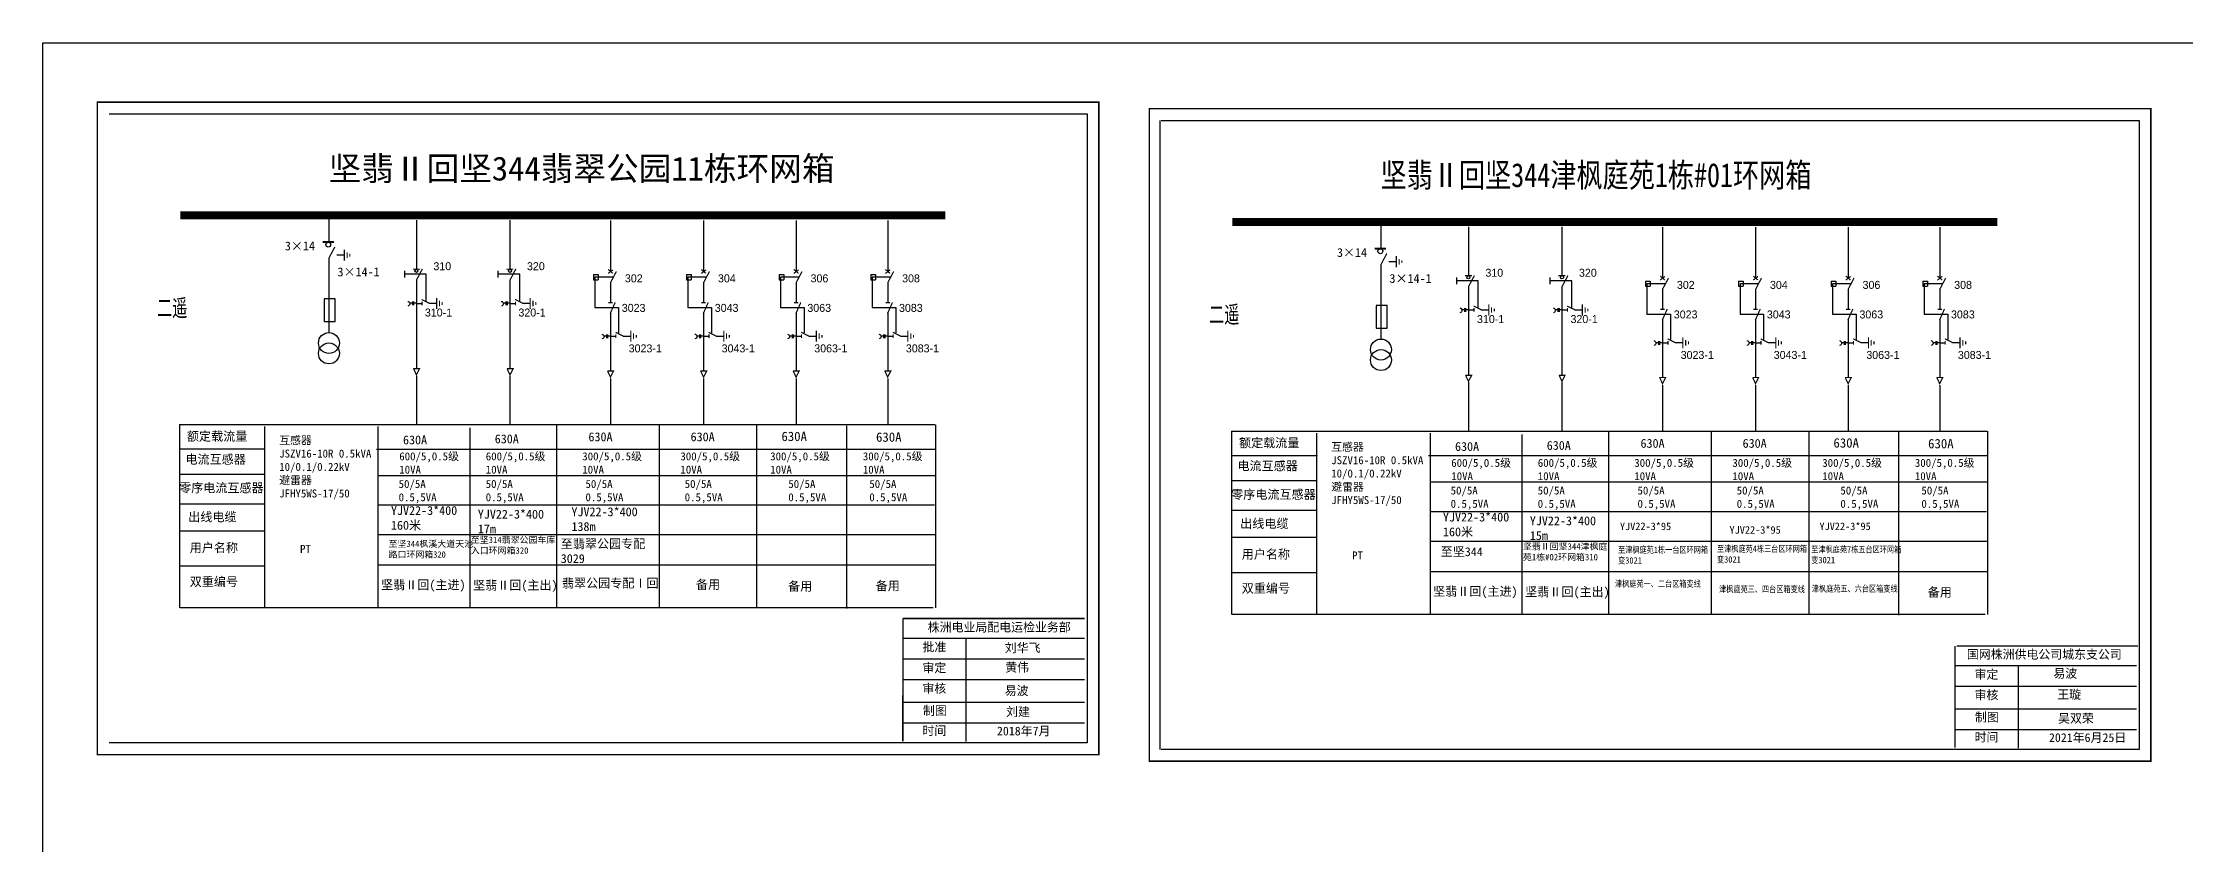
# Model space of a CAD drawing. Extents: x -194 to 226, y -192 to 105.
# Drawn here: x -194.2 to 74.2, y 4.7 to 105.1 of the extents above; entities that cross this region are included whole.
import ezdxf

# ---------------------------------------------------------------- set-up
doc = ezdxf.new("R2010")
doc.units = 0
doc.header["$LTSCALE"] = 0.774411
doc.linetypes.add('ACAD_ISO02W100', pattern=[15, 12, -3])
doc.linetypes.add('CENTER', pattern=[50.8, 31.75, -6.35, 6.35, -6.35])
doc.layers.get('0').update_dxf_attribs({"linetype": 'CONTINUOUS'})
doc.layers.add('2', color=7, linetype='CONTINUOUS')
doc.layers.add('3', color=7, linetype='CONTINUOUS')
doc.styles.add('hztxt_txtstyle_0.00_0_0', font='simkai.ttf')
doc.styles.add('hztxt_txtstyle_1.80_0_0', font='', dxfattribs={"height": 1.8, "bigfont": 'hztxt.shx'})
doc.styles.add('hztxt_txtstyle_2.70_0_0', font='simkai.ttf', dxfattribs={"height": 2.7})
doc.styles.add('字体', font='', dxfattribs={"height": 2.5})
doc.styles.add('宋体', font='', dxfattribs={"width": 0.65})
doc.styles.get('hztxt_txtstyle_1.80_0_0').set_extended_font_data('hztxt')
doc.styles.get('字体').set_extended_font_data('SimSun')
doc.styles.get('宋体').set_extended_font_data('SimSun')

# ---------------------------------------------------------------- blocks, each defined once
blk = doc.blocks.new('JD')
for points in [[(-2, 0.2), (-2, -0.2), (2, 0.2), (2, -0.2)], [(1, -1.2), (1, -0.8), (-1, -1.2), (-1, -0.8)], [(-0.5, -1.8), (-0.5, -2.2), (0.5, -1.8), (0.5, -2.2)]]:
    blk.add_trace(points)

msp = doc.modelspace()

# ---------------------------------------------------------------- linework, layer by layer
at = {"color": 0}
for p, q in [((-194.22, 105.09), (225.78, 105.09)), ((-158.41, 83.48), (-158.41, 80.19)), ((-147.42, 82.88), (-147.42, 76.77)), ((-135.7, 82.88), (-135.7, 76.77)), ((-123.12, 82.85), (-123.12, 76.43)), ((-111.46, 82.85), (-111.46, 76.43)), ((-99.86, 82.85), (-99.86, 76.43)), ((-88.38, 82.85), (-88.38, 76.43)), ((-26.6, 82.66), (-26.6, 79.37)), ((-15.62, 82.06), (-15.62, 75.95)), ((-3.9, 82.06), (-3.9, 75.95)), ((8.69, 82.02), (8.69, 75.61)), ((20.35, 82.02), (20.35, 75.61)), ((31.94, 82.02), (31.94, 75.61)), ((43.42, 82.02), (43.42, 75.61)), ((-158.39, 78.16), (-158.39, 68.83)), ((-157.41, 78.53), (-156.47, 78.53)), ((-147.42, 75.41), (-147.42, 64.3)), ((-135.7, 75.41), (-135.7, 64.3)), ((-125.25, 76.08), (-124.65, 76.08)), ((-125.25, 76.08), (-125.25, 75.42)), ((-125.25, 75.42), (-124.65, 75.42)), ((-124.65, 76.08), (-124.65, 75.42)), ((-113.59, 76.08), (-112.99, 76.08)), ((-113.59, 76.08), (-113.59, 75.42)), ((-113.59, 75.42), (-112.99, 75.42)), ((-112.99, 76.08), (-112.99, 75.42)), ((-101.99, 76.08), (-101.39, 76.08)), ((-101.99, 76.08), (-101.99, 75.42)), ((-101.99, 75.42), (-101.39, 75.42)), ((-101.39, 76.08), (-101.39, 75.42)), ((-90.51, 76.08), (-89.92, 76.08)), ((-90.51, 76.08), (-90.51, 75.42)), ((-90.51, 75.42), (-89.92, 75.42)), ((-89.92, 76.08), (-89.92, 75.42)), ((-26.59, 77.34), (-26.59, 68.01)), ((-25.6, 77.71), (-24.66, 77.71)), ((6.56, 75.26), (7.16, 75.26)), ((6.56, 75.26), (6.56, 74.6)), ((7.16, 75.26), (7.16, 74.6)), ((18.22, 75.26), (18.81, 75.26)), ((18.22, 75.26), (18.22, 74.6)), ((18.81, 75.26), (18.81, 74.6)), ((29.81, 75.26), (30.41, 75.26)), ((29.81, 75.26), (29.81, 74.6)), ((30.41, 75.26), (30.41, 74.6)), ((41.29, 75.26), (41.89, 75.26)), ((41.29, 75.26), (41.29, 74.6)), ((41.89, 75.26), (41.89, 74.6)), ((-145.83, 72.48), (-144.89, 72.48)), ((-134.11, 72.48), (-133.17, 72.48)), ((-123.12, 75.07), (-123.12, 72.59)), ((-111.46, 75.07), (-111.46, 72.59)), ((-99.86, 75.07), (-99.86, 72.59)), ((-88.38, 75.07), (-88.38, 72.59)), ((-15.62, 74.58), (-15.62, 63.48)), ((-3.9, 74.58), (-3.9, 63.48)), ((6.56, 74.6), (7.16, 74.6)), ((8.69, 74.24), (8.69, 71.77)), ((18.22, 74.6), (18.81, 74.6)), ((20.35, 74.24), (20.35, 71.77)), ((29.81, 74.6), (30.41, 74.6)), ((31.94, 74.24), (31.94, 71.77)), ((41.29, 74.6), (41.89, 74.6)), ((43.42, 74.24), (43.42, 71.77)), ((-147.42, 72.46), (-146.73, 72.46)), ((-135.7, 72.46), (-135.01, 72.46)), ((-123.12, 71.35), (-123.12, 64.05)), ((-111.46, 71.35), (-111.46, 64.05)), ((-99.86, 71.35), (-99.86, 64.05)), ((-88.38, 71.35), (-88.38, 64.05)), ((-15.62, 71.64), (-14.93, 71.64)), ((-14.03, 71.65), (-13.08, 71.65)), ((-3.9, 71.64), (-3.21, 71.64)), ((-2.31, 71.65), (-1.37, 71.65)), ((8.69, 70.53), (8.69, 63.22)), ((20.35, 70.53), (20.35, 63.22)), ((31.94, 70.53), (31.94, 63.22)), ((43.42, 70.53), (43.42, 63.22)), ((-123.12, 68.35), (-122.43, 68.35)), ((-121.52, 68.37), (-120.58, 68.37)), ((-111.46, 68.35), (-110.77, 68.35)), ((-109.86, 68.37), (-108.92, 68.37)), ((-99.86, 68.35), (-99.17, 68.35)), ((-98.27, 68.37), (-97.33, 68.37)), ((-88.38, 68.35), (-87.69, 68.35)), ((-86.79, 68.37), (-85.85, 68.37)), ((8.69, 67.53), (9.38, 67.53)), ((10.28, 67.55), (11.22, 67.55)), ((20.35, 67.53), (21.04, 67.53)), ((21.94, 67.55), (22.88, 67.55)), ((31.94, 67.53), (32.63, 67.53)), ((33.54, 67.55), (34.48, 67.55)), ((43.42, 67.53), (44.11, 67.53)), ((45.01, 67.55), (45.95, 67.55)), ((-166.35, 54.2), (-177.05, 54.2)), ((-166.39, 51.05), (-177.09, 51.05)), ((-34.54, 53.38), (-45.25, 53.38)), ((-34.58, 50.23), (-45.29, 50.23)), ((-166.39, 47.34), (-177.09, 47.34)), ((-34.58, 46.52), (-45.29, 46.52)), ((-166.43, 43.95), (-177.13, 43.95)), ((-34.62, 43.13), (-45.33, 43.13)), ((-166.39, 39.54), (-177.09, 39.54)), ((-34.59, 38.72), (-45.29, 38.72))]:
    msp.add_line(p, q, dxfattribs=at)
msp.add_line((-194.22, -191.91), (-194.22, 105.09))
at = {"linetype": 'Continuous'}
msp.add_line((-54.3, 95.35), (-54.3, 16.61), dxfattribs=at)
at = {"color": 0, "linetype": 'ACAD_ISO02W100'}
for p, q in [((-122.82, 75.74), (-125.06, 75.74)), ((-125.06, 75.74), (-125.06, 71.93)), ((-111.16, 75.74), (-113.4, 75.74)), ((-113.4, 75.74), (-113.4, 71.93)), ((-99.56, 75.74), (-101.8, 75.74)), ((-101.8, 75.74), (-101.8, 71.93)), ((-88.08, 75.74), (-90.32, 75.74)), ((-90.32, 75.74), (-90.32, 71.93)), ((8.99, 74.91), (6.75, 74.91)), ((6.75, 74.91), (6.75, 71.1)), ((20.65, 74.91), (18.41, 74.91)), ((18.41, 74.91), (18.41, 71.1)), ((32.24, 74.91), (30, 74.91)), ((30, 74.91), (30, 71.1)), ((43.72, 74.91), (41.48, 74.91)), ((41.48, 74.91), (41.48, 71.1)), ((-125.06, 71.93), (-122.1, 71.93)), ((-122.1, 71.93), (-122.1, 68.78)), ((-113.4, 71.93), (-110.44, 71.93)), ((-110.44, 71.93), (-110.44, 68.78)), ((-101.8, 71.93), (-98.85, 71.93)), ((-98.85, 71.93), (-98.85, 68.78)), ((-90.32, 71.93), (-87.37, 71.93)), ((-87.37, 71.93), (-87.37, 68.78)), ((6.75, 71.1), (9.7, 71.1)), ((9.7, 71.1), (9.7, 67.96)), ((18.41, 71.1), (21.36, 71.1)), ((21.36, 71.1), (21.36, 67.96)), ((30, 71.1), (32.96, 71.1)), ((32.96, 71.1), (32.96, 67.96)), ((41.48, 71.1), (44.43, 71.1)), ((44.43, 71.1), (44.43, 67.96))]:
    msp.add_line(p, q, dxfattribs=at)
at = {"color": 0, "linetype": 'CENTER'}
for p, q in [((-147.42, 63.41), (-147.42, 57.27)), ((-135.7, 63.41), (-135.7, 57.27)), ((-123.11, 63.07), (-123.11, 57.3)), ((-111.45, 63.07), (-111.45, 57.3)), ((-99.86, 63.07), (-99.86, 57.3)), ((-88.38, 63.07), (-88.38, 57.3)), ((-15.61, 62.58), (-15.61, 56.45)), ((-3.9, 62.58), (-3.9, 56.45)), ((8.69, 62.24), (8.69, 56.48)), ((20.35, 62.24), (20.35, 56.48)), ((31.95, 62.24), (31.95, 56.48)), ((43.42, 62.24), (43.42, 56.48))]:
    msp.add_line(p, q, dxfattribs=at)
at = {"color": 0, "linetype": 'Continuous'}
for p, q in [((-177.12, 57.28), (-82.45, 57.28)), ((-177.07, 34.34), (-177.07, 57.28)), ((-166.45, 57.04), (-166.45, 34.35)), ((-152.24, 57.04), (-152.24, 34.35)), ((-140.72, 56.89), (-140.72, 34.36)), ((-129.89, 57.24), (-129.89, 34.35)), ((-117, 57.24), (-117, 34.35)), ((-104.8, 57.23), (-104.8, 34.33)), ((-93.53, 57.15), (-93.53, 34.25)), ((-82.4, 57.27), (-82.4, 34.33)), ((-45.31, 56.46), (49.35, 56.46)), ((-45.27, 33.52), (-45.27, 56.46)), ((1.91, 56.42), (1.91, 33.52)), ((14.81, 56.42), (14.81, 33.52)), ((27.01, 56.4), (27.01, 33.51)), ((49.41, 56.45), (49.41, 33.5)), ((-152.41, 54.22), (-82.42, 54.22)), ((-34.64, 56.21), (-34.64, 33.52)), ((-20.43, 56.21), (-20.43, 33.52)), ((-8.92, 56.06), (-8.92, 33.54)), ((38.27, 56.33), (38.27, 33.43)), ((-20.61, 53.4), (49.38, 53.4)), ((-152.24, 50.92), (-82.4, 50.92)), ((-20.43, 50.1), (49.41, 50.1)), ((-152.24, 47.24), (-82.51, 47.24)), ((-20.43, 46.42), (49.29, 46.42)), ((-152.24, 43.51), (-82.32, 43.51)), ((-20.43, 42.69), (49.48, 42.69)), ((-152.24, 39.72), (-82.42, 39.72)), ((-20.43, 38.9), (49.38, 38.9)), ((-82.66, 34.34), (-177, 34.34)), ((49.14, 33.52), (-45.2, 33.52)), ((-86.46, 30.53), (-63.71, 30.53)), ((-78.57, 30.53), (-78.57, 17.6)), ((-86.46, 27.94), (-63.71, 27.94)), ((45.34, 27.12), (68.09, 27.12)), ((53.24, 27.06), (53.24, 16.78)), ((-86.46, 25.35), (-63.71, 25.35)), ((45.34, 24.52), (68.09, 24.52)), ((-86.46, 22.52), (-63.71, 22.52)), ((45.34, 21.7), (68.09, 21.7)), ((-86.46, 19.93), (-63.71, 19.93)), ((45.34, 19.11), (68.09, 19.11))]:
    msp.add_line(p, q, dxfattribs=at)
at = {"color": 0, "linetype": 'Continuous', "const_width": 0.182}
for points in [[(-187.4, 97.66), (-61.92, 97.66), (-61.92, 15.96), (-187.4, 15.96)], [(-55.6, 96.84), (69.88, 96.84), (69.88, 15.14), (-55.6, 15.14)]]:
    msp.add_lwpolyline(points, close=True, dxfattribs=at)
at = {"color": 0, "linetype": 'Continuous'}
for points in [[(-185.93, 96.19), (-63.4, 96.19), (-63.4, 17.44), (-185.93, 17.44)], [(-54.12, 95.36), (68.41, 95.36), (68.41, 16.61), (-54.12, 16.61)]]:
    msp.add_lwpolyline(points, dxfattribs=at)
at = {"color": 0}
for points, const_width in [([(-177, 83.48), (-81.15, 83.48)], 0.998), ([(-45.19, 82.66), (50.65, 82.66)], 0.998), ([(-159.16, 80.15), (-157.76, 80.15)], 0.238), ([(-158.39, 78.12), (-157.64, 79.54)], 0.15), ([(-27.35, 79.32), (-25.95, 79.32)], 0.238), ([(-26.59, 77.3), (-25.84, 78.72)], 0.15), ([(-147.86, 76.75), (-146.98, 76.75)], 0.15), ([(-147.42, 75.37), (-146.67, 76.79)], 0.15), ([(-136.15, 76.75), (-135.26, 76.75)], 0.15), ([(-135.7, 75.37), (-134.96, 76.79)], 0.15), ([(-123.4, 76.21), (-122.79, 76.66)], 0.15), ([(-123.4, 76.71), (-122.81, 76.22)], 0.15), ([(-123.12, 75.03), (-122.37, 76.45)], 0.15), ([(-111.74, 76.21), (-111.13, 76.66)], 0.15), ([(-111.74, 76.71), (-111.15, 76.22)], 0.15), ([(-111.46, 75.03), (-110.71, 76.45)], 0.15), ([(-100.15, 76.21), (-99.54, 76.66)], 0.15), ([(-100.14, 76.71), (-99.55, 76.22)], 0.15), ([(-99.86, 75.03), (-99.11, 76.45)], 0.15), ([(-88.66, 76.71), (-88.08, 76.22)], 0.15), ([(-88.67, 76.21), (-88.06, 76.66)], 0.15), ([(-88.38, 75.03), (-87.63, 76.45)], 0.15), ([(-16.06, 75.93), (-15.18, 75.93)], 0.15), ([(-15.62, 74.54), (-14.87, 75.96)], 0.15), ([(-4.34, 75.93), (-3.46, 75.93)], 0.15), ([(-3.9, 74.54), (-3.15, 75.96)], 0.15), ([(8.41, 75.88), (8.99, 75.39)], 0.15), ([(8.4, 75.38), (9.01, 75.84)], 0.15), ([(8.69, 74.21), (9.44, 75.63)], 0.15), ([(20.07, 75.88), (20.65, 75.39)], 0.15), ([(20.06, 75.38), (20.67, 75.84)], 0.15), ([(20.35, 74.21), (21.09, 75.63)], 0.15), ([(31.66, 75.38), (32.27, 75.84)], 0.15), ([(31.66, 75.88), (32.25, 75.39)], 0.15), ([(31.94, 74.21), (32.69, 75.63)], 0.15), ([(43.14, 75.38), (43.74, 75.84)], 0.15), ([(43.14, 75.88), (43.73, 75.39)], 0.15), ([(43.42, 74.21), (44.17, 75.63)], 0.15), ([(-146.77, 72.96), (-145.77, 72.46)], 0.15), ([(-146.73, 72.69), (-146.73, 72.23)], 0.15), ([(-135.05, 72.96), (-134.05, 72.46)], 0.15), ([(-135.01, 72.69), (-135.01, 72.23)], 0.15), ([(-123.39, 72.55), (-122.83, 72.55)], 0.15), ([(-123.15, 71.17), (-122.52, 72.58)], 0.15), ([(-111.73, 72.55), (-111.17, 72.55)], 0.15), ([(-111.49, 71.17), (-110.86, 72.58)], 0.15), ([(-100.13, 72.55), (-99.57, 72.55)], 0.15), ([(-99.89, 71.17), (-99.26, 72.58)], 0.15), ([(-88.65, 72.55), (-88.1, 72.55)], 0.15), ([(-88.41, 71.17), (-87.78, 72.58)], 0.15), ([(-14.97, 72.13), (-13.97, 71.64)], 0.15), ([(-14.93, 71.87), (-14.93, 71.41)], 0.15), ([(-3.25, 72.13), (-2.25, 71.64)], 0.15), ([(-3.21, 71.87), (-3.21, 71.41)], 0.15), ([(8.42, 71.73), (8.97, 71.73)], 0.15), ([(8.66, 70.35), (9.29, 71.76)], 0.15), ([(20.08, 71.73), (20.63, 71.73)], 0.15), ([(20.32, 70.35), (20.94, 71.76)], 0.15), ([(31.67, 71.73), (32.23, 71.73)], 0.15), ([(31.91, 70.35), (32.54, 71.76)], 0.15), ([(43.15, 71.73), (43.71, 71.73)], 0.15), ([(43.39, 70.35), (44.02, 71.76)], 0.15), ([(-122.46, 68.85), (-121.47, 68.35)], 0.15), ([(-122.43, 68.58), (-122.43, 68.12)], 0.15), ([(-110.81, 68.85), (-109.81, 68.35)], 0.15), ([(-110.77, 68.58), (-110.77, 68.12)], 0.15), ([(-99.21, 68.85), (-98.21, 68.35)], 0.15), ([(-99.17, 68.58), (-99.17, 68.12)], 0.15), ([(-87.73, 68.85), (-86.73, 68.35)], 0.15), ([(-87.69, 68.58), (-87.69, 68.12)], 0.15), ([(9.34, 68.03), (10.34, 67.53)], 0.15), ([(9.38, 67.76), (9.38, 67.3)], 0.15), ([(21, 68.03), (22, 67.53)], 0.15), ([(21.04, 67.76), (21.04, 67.3)], 0.15), ([(32.6, 68.03), (33.59, 67.53)], 0.15), ([(32.63, 67.76), (32.63, 67.3)], 0.15), ([(44.07, 68.03), (45.07, 67.53)], 0.15), ([(44.11, 67.76), (44.11, 67.3)], 0.15), ([(-147.79, 64.28), (-147.03, 64.28), (-147.42, 63.51), (-147.78, 64.3)], 0.15), ([(-136.07, 64.28), (-135.31, 64.28), (-135.7, 63.51), (-136.06, 64.3)], 0.15), ([(-123.48, 64), (-122.72, 64), (-123.11, 63.23), (-123.48, 64.02)], 0.15), ([(-111.83, 64), (-111.06, 64), (-111.45, 63.23), (-111.82, 64.02)], 0.15), ([(-100.23, 64), (-99.47, 64), (-99.86, 63.23), (-100.22, 64.02)], 0.15), ([(-88.75, 64), (-87.99, 64), (-88.38, 63.23), (-88.74, 64.02)], 0.15), ([(-15.99, 63.46), (-15.22, 63.46), (-15.61, 62.69), (-15.98, 63.47)], 0.15), ([(-4.27, 63.46), (-3.51, 63.46), (-3.9, 62.69), (-4.26, 63.47)], 0.15), ([(8.32, 63.18), (9.08, 63.18), (8.69, 62.41), (8.33, 63.19)], 0.15), ([(19.98, 63.18), (20.74, 63.18), (20.35, 62.41), (19.99, 63.19)], 0.15), ([(31.58, 63.18), (32.34, 63.18), (31.95, 62.41), (31.58, 63.19)], 0.15), ([(43.05, 63.18), (43.81, 63.18), (43.42, 62.41), (43.06, 63.19)], 0.15)]:
    msp.add_lwpolyline(points, dxfattribs=dict(at, const_width=const_width))
for points in [[(-148.93, 76.52), (-148.93, 75.69)], [(-137.21, 76.52), (-137.21, 75.69)], [(-17.13, 75.7), (-17.13, 74.87)], [(-5.41, 75.7), (-5.41, 74.87)], [(-158.98, 72.99), (-158.98, 70.19), (-157.6, 70.19), (-157.6, 73.03), (-158.98, 73.03)], [(-147.93, 72.68), (-147.93, 72.22)], [(-147.79, 72.68), (-147.79, 72.22)], [(-136.21, 72.68), (-136.21, 72.22)], [(-136.07, 72.68), (-136.07, 72.22)], [(-147.93, 72.47), (-148.24, 72.47)], [(-147.42, 72.47), (-147.79, 72.47)], [(-136.21, 72.47), (-136.52, 72.47)], [(-135.71, 72.47), (-136.07, 72.47)], [(-27.18, 72.17), (-27.18, 69.37), (-25.8, 69.37), (-25.8, 72.2), (-27.18, 72.2)], [(-16.12, 71.64), (-16.44, 71.64)], [(-16.12, 71.85), (-16.12, 71.4)], [(-15.98, 71.85), (-15.98, 71.4)], [(-15.62, 71.64), (-15.98, 71.64)], [(-4.4, 71.64), (-4.72, 71.64)], [(-4.4, 71.85), (-4.4, 71.4)], [(-4.26, 71.85), (-4.26, 71.4)], [(-3.9, 71.64), (-4.26, 71.64)], [(-123.62, 68.36), (-123.94, 68.36)], [(-123.62, 68.57), (-123.62, 68.12)], [(-123.48, 68.57), (-123.48, 68.12)], [(-123.12, 68.36), (-123.48, 68.36)], [(-111.96, 68.36), (-112.28, 68.36)], [(-111.96, 68.57), (-111.96, 68.12)], [(-111.82, 68.57), (-111.82, 68.12)], [(-111.46, 68.36), (-111.82, 68.36)], [(-100.36, 68.36), (-100.68, 68.36)], [(-100.36, 68.57), (-100.36, 68.12)], [(-100.22, 68.57), (-100.22, 68.12)], [(-99.86, 68.36), (-100.22, 68.36)], [(-88.89, 68.36), (-89.2, 68.36)], [(-88.89, 68.57), (-88.89, 68.12)], [(-88.75, 68.57), (-88.75, 68.12)], [(-88.39, 68.36), (-88.75, 68.36)], [(8.18, 67.54), (7.87, 67.54)], [(8.18, 67.75), (8.18, 67.29)], [(8.32, 67.75), (8.32, 67.29)], [(8.69, 67.54), (8.32, 67.54)], [(19.84, 67.54), (19.53, 67.54)], [(19.84, 67.75), (19.84, 67.29)], [(19.98, 67.75), (19.98, 67.29)], [(20.34, 67.54), (19.98, 67.54)], [(31.44, 67.54), (31.12, 67.54)], [(31.44, 67.75), (31.44, 67.29)], [(31.58, 67.75), (31.58, 67.29)], [(31.94, 67.54), (31.58, 67.54)], [(42.92, 67.54), (42.6, 67.54)], [(42.92, 67.75), (42.92, 67.29)], [(43.06, 67.75), (43.06, 67.29)], [(43.42, 67.54), (43.06, 67.54)]]:
    msp.add_lwpolyline(points, dxfattribs=at)
at = {"color": 0, "linetype": 'ACAD_ISO02W100'}
for points in [[(-146.2, 72.69), (-146.2, 76.11), (-148.93, 76.11)], [(-134.48, 72.69), (-134.48, 76.11), (-137.21, 76.11)], [(-14.39, 71.87), (-14.39, 75.28), (-17.13, 75.28)], [(-2.67, 71.87), (-2.67, 75.28), (-5.41, 75.28)]]:
    msp.add_lwpolyline(points, dxfattribs=at)
at = {"color": 0}
for points in [[(-148.51, 72.72, -0.877934), (-148.5, 72.12)], [(-136.79, 72.72, -0.877934), (-136.78, 72.12)], [(-16.71, 71.9, -0.877934), (-16.69, 71.29)], [(-4.99, 71.9, -0.877934), (-4.98, 71.29)], [(-124.2, 68.62, -0.877934), (-124.19, 68.01)], [(-112.55, 68.62, -0.877934), (-112.53, 68.01)], [(-100.95, 68.62, -0.877934), (-100.94, 68.01)], [(-89.47, 68.62, -0.877934), (-89.46, 68.01)], [(7.6, 67.8, -0.877934), (7.61, 67.19)], [(19.26, 67.8, -0.877934), (19.27, 67.19)], [(30.86, 67.8, -0.877934), (30.87, 67.19)], [(42.33, 67.8, -0.877934), (42.34, 67.19)]]:
    msp.add_lwpolyline(points, format="xyb", dxfattribs=at)
at = {"color": 0, "linetype": 'Continuous', "const_width": 0.182}
for points in [[(-86.46, 33.01), (-86.48, 17.64)], [(-86.46, 33.01), (-63.71, 33.01)], [(45.34, 29.57), (45.33, 16.82)], [(45.53, 29.56), (68.28, 29.56)]]:
    msp.add_lwpolyline(points, dxfattribs=at)
at = {"color": 0}
for centre, radius in [((-158.46, 79.81), 0.305), ((-26.65, 78.99), 0.305), ((-147.42, 76.54), 0.192), ((-135.7, 76.54), 0.192), ((-15.62, 75.72), 0.192), ((-3.9, 75.72), 0.192)]:
    msp.add_circle(centre, radius, dxfattribs=at)
at = {"layer": '2', "color": 0}
for centre in [(-158.38, 67.5), (-158.38, 66.2), (-26.58, 66.68), (-26.58, 65.37)]:
    msp.add_circle(centre, 1.31, dxfattribs=at)

# ---------------------------------------------------------------- block references
at = {"color": 0, "xscale": 0.3494655254594932, "yscale": 0.3494655254594932, "zscale": 0.3494655254595134, "rotation": 90}
for p in [(-156.45, 78.5), (-24.65, 77.68), (-144.88, 72.45), (-133.16, 72.45), (-13.07, 71.63), (-1.35, 71.63), (-120.57, 68.35), (-108.91, 68.35), (-97.31, 68.35), (-85.84, 68.35), (11.24, 67.52), (22.89, 67.52), (34.49, 67.52), (45.97, 67.52)]:
    msp.add_blockref('JD', p, dxfattribs=at)

# ---------------------------------------------------------------- texts
at = {"color": 0, "linetype": 'Continuous', "style": 'hztxt_txtstyle_2.70_0_0'}
for s, p in [('3×14', (-163.9, 79.1)), ('3×14', (-32.09, 78.28)), ('3×14-1', (-157.31, 75.85)), ('3×14-1', (-25.51, 75.03))]:
    msp.add_text(s, height=1.109, dxfattribs=at).set_placement(p)
at = {"color": 0, "style": 'hztxt_txtstyle_1.80_0_0'}
for s, p in [('310', (-145.29, 76.62)), ('320', (-133.57, 76.62)), ('302', (-121.3, 75.1)), ('304', (-109.64, 75.1)), ('306', (-98.04, 75.1)), ('308', (-86.57, 75.1)), ('310', (-13.49, 75.8)), ('320', (-1.77, 75.8)), ('302', (10.5, 74.28)), ('304', (22.16, 74.28)), ('306', (33.76, 74.28)), ('308', (45.24, 74.28)), ('310-1', (-146.36, 70.82)), ('320-1', (-134.64, 70.82)), ('3023', (-121.69, 71.4)), ('3043', (-110.04, 71.4)), ('3063', (-98.44, 71.4)), ('3083', (-86.96, 71.4)), ('310-1', (-14.55, 70)), ('320-1', (-2.83, 70)), ('3023', (10.11, 70.58)), ('3043', (21.77, 70.58)), ('3063', (33.37, 70.58)), ('3083', (44.84, 70.58)), ('3023-1', (-120.83, 66.33)), ('3043-1', (-109.18, 66.33)), ('3063-1', (-97.58, 66.33)), ('3083-1', (-86.1, 66.33)), ('3023-1', (10.97, 65.51)), ('3043-1', (22.63, 65.51)), ('3063-1', (34.23, 65.51)), ('3083-1', (45.7, 65.51))]:
    msp.add_text(s, height=0.998, dxfattribs=at).set_placement(p)
at = {"color": 0, "linetype": 'Continuous', "attachment_point": 1}
for s, insert, char_height, width, style in [('{\\C256;坚翡Ⅱ回坚344翡翠公园11栋环网箱}', (-158.43, 90.85), 3, 90.5642, '字体'), ('{\\W0.8;\\C256;坚翡Ⅱ回坚344津枫庭苑1栋#01环网箱}', (-26.63, 90.03), 3, 90.5642, '字体'), ('{\\fSimSun|b0|i0|c134|p2;额定载流量}', (-176.17, 56.37), 1.1094, 17.8852, 'hztxt_txtstyle_2.70_0_0'), ('{\\fSimSun|b0|i0|c134|p2;630A}', (-101.69, 56.4), 1.1757, 9.454, 'hztxt_txtstyle_0.00_0_0'), ('\\A1;{\\fSimSun|b0|i0|c134|p2;互感器\\PJSZV16-10R 0.5kVA\\P10/0.1/0.22kV\\P避雷器\\PJFHY5WS-17/50}', (-164.61, 55.82), 0.9985, 18.4113, 'hztxt_txtstyle_2.70_0_0'), ('\\A1;{\\fSimSun|b0|i0|c134|p2;600/5,0.5级\\P10VA}', (-149.57, 53.81), 0.9985, 18.4113, 'hztxt_txtstyle_2.70_0_0'), ('{\\fSimSun|b0|i0|c134|p2;630A}', (-149.1, 55.92), 1.1094, 17.8852, 'hztxt_txtstyle_2.70_0_0'), ('\\A1;{\\fSimSun|b0|i0|c134|p2;600/5,0.5级\\P10VA}', (-138.73, 53.81), 0.9985, 18.4113, 'hztxt_txtstyle_2.70_0_0'), ('{\\fSimSun|b0|i0|c134|p2;630A}', (-137.61, 56.05), 1.1094, 17.8852, 'hztxt_txtstyle_2.70_0_0'), ('\\A1;{\\fSimSun|b0|i0|c134|p2;300/5,0.5级\\P10VA}', (-126.64, 53.81), 0.9985, 18.4113, 'hztxt_txtstyle_2.70_0_0'), ('{\\fSimSun|b0|i0|c134|p2;630A}', (-125.87, 56.31), 1.1094, 17.8852, 'hztxt_txtstyle_2.70_0_0'), ('\\A1;{\\fSimSun|b0|i0|c134|p2;300/5,0.5级\\P10VA}', (-114.35, 53.81), 0.9985, 18.4113, 'hztxt_txtstyle_2.70_0_0'), ('{\\fSimSun|b0|i0|c134|p2;630A}', (-113.07, 56.31), 1.1094, 17.8852, 'hztxt_txtstyle_2.70_0_0'), ('\\A1;{\\fSimSun|b0|i0|c134|p2;300/5,0.5级\\P10VA}', (-103.1, 53.81), 0.9985, 18.4113, 'hztxt_txtstyle_2.70_0_0'), ('\\A1;{\\fSimSun|b0|i0|c134|p2;300/5,0.5级\\P10VA}', (-91.49, 53.81), 0.9985, 18.4113, 'hztxt_txtstyle_2.70_0_0'), ('{\\fSimSun|b0|i0|c134|p2;630A}', (-89.84, 56.31), 1.1757, 9.454, 'hztxt_txtstyle_0.00_0_0'), ('{\\fSimSun|b0|i0|c134|p2;额定载流量}', (-44.36, 55.55), 1.1094, 17.8852, 'hztxt_txtstyle_2.70_0_0'), ('\\A1;{\\fSimSun|b0|i0|c134|p2;互感器\\PJSZV16-10R 0.5kVA\\P10/0.1/0.22kV\\P避雷器\\PJFHY5WS-17/50}', (-32.81, 54.99), 0.9985, 18.4113, 'hztxt_txtstyle_2.70_0_0'), ('{\\fSimSun|b0|i0|c134|p2;630A}', (-17.3, 55.1), 1.1094, 17.8852, 'hztxt_txtstyle_2.70_0_0'), ('{\\fSimSun|b0|i0|c134|p2;630A}', (-5.81, 55.23), 1.1094, 17.8852, 'hztxt_txtstyle_2.70_0_0'), ('{\\fSimSun|b0|i0|c134|p2;630A}', (5.94, 55.49), 1.1094, 17.8852, 'hztxt_txtstyle_2.70_0_0'), ('{\\fSimSun|b0|i0|c134|p2;630A}', (18.73, 55.49), 1.1094, 17.8852, 'hztxt_txtstyle_2.70_0_0'), ('{\\fSimSun|b0|i0|c134|p2;630A}', (30.11, 55.58), 1.1757, 9.454, 'hztxt_txtstyle_0.00_0_0'), ('{\\fSimSun|b0|i0|c134|p2;630A}', (41.97, 55.49), 1.1757, 9.454, 'hztxt_txtstyle_0.00_0_0'), ('{\\fSimSun|b0|i0|c134|p2;电流互感器}', (-176.36, 53.49), 1.1094, 17.8852, 'hztxt_txtstyle_2.70_0_0'), ('{\\fSimSun|b0|i0|c134|p2;电流互感器}', (-44.56, 52.67), 1.1094, 17.8852, 'hztxt_txtstyle_2.70_0_0'), ('\\A1;{\\fSimSun|b0|i0|c134|p2;600/5,0.5级\\P10VA}', (-17.77, 52.99), 0.9985, 18.4113, 'hztxt_txtstyle_2.70_0_0'), ('\\A1;{\\fSimSun|b0|i0|c134|p2;600/5,0.5级\\P10VA}', (-6.93, 52.99), 0.9985, 18.4113, 'hztxt_txtstyle_2.70_0_0'), ('\\A1;{\\fSimSun|b0|i0|c134|p2;300/5,0.5级\\P10VA}', (5.16, 52.99), 0.9985, 18.4113, 'hztxt_txtstyle_2.70_0_0'), ('\\A1;{\\fSimSun|b0|i0|c134|p2;300/5,0.5级\\P10VA}', (17.45, 52.99), 0.9985, 18.4113, 'hztxt_txtstyle_2.70_0_0'), ('\\A1;{\\fSimSun|b0|i0|c134|p2;300/5,0.5级\\P10VA}', (28.71, 52.99), 0.9985, 18.4113, 'hztxt_txtstyle_2.70_0_0'), ('\\A1;{\\fSimSun|b0|i0|c134|p2;300/5,0.5级\\P10VA}', (40.31, 52.99), 0.9985, 18.4113, 'hztxt_txtstyle_2.70_0_0'), ('{\\fSimSun|b0|i0|c134|p2;零序电流互感器}', (-177.15, 49.91), 1.1094, 17.8852, 'hztxt_txtstyle_2.70_0_0'), ('{\\fSimSun|b0|i0|c134|p2;50/5A\\P0.5,5VA}', (-149.65, 50.35), 0.9985, 17.8852, 'hztxt_txtstyle_2.70_0_0'), ('{\\fSimSun|b0|i0|c134|p2;50/5A\\P0.5,5VA}', (-138.74, 50.35), 0.9985, 17.8852, 'hztxt_txtstyle_2.70_0_0'), ('{\\fSimSun|b0|i0|c134|p2;50/5A\\P0.5,5VA}', (-126.24, 50.35), 0.9985, 17.8852, 'hztxt_txtstyle_2.70_0_0'), ('{\\fSimSun|b0|i0|c134|p2;50/5A\\P0.5,5VA}', (-113.81, 50.35), 0.9985, 17.8852, 'hztxt_txtstyle_2.70_0_0'), ('{\\fSimSun|b0|i0|c134|p2;50/5A\\P0.5,5VA}', (-100.83, 50.35), 0.9985, 17.8852, 'hztxt_txtstyle_2.70_0_0'), ('{\\fSimSun|b0|i0|c134|p2;50/5A\\P0.5,5VA}', (-90.68, 50.35), 0.9985, 17.8852, 'hztxt_txtstyle_2.70_0_0'), ('{\\fSimSun|b0|i0|c134|p2;零序电流互感器}', (-45.34, 49.09), 1.1094, 17.8852, 'hztxt_txtstyle_2.70_0_0'), ('{\\fSimSun|b0|i0|c134|p2;50/5A\\P0.5,5VA}', (-17.85, 49.53), 0.9985, 17.8852, 'hztxt_txtstyle_2.70_0_0'), ('{\\fSimSun|b0|i0|c134|p2;50/5A\\P0.5,5VA}', (-6.94, 49.53), 0.9985, 17.8852, 'hztxt_txtstyle_2.70_0_0'), ('{\\fSimSun|b0|i0|c134|p2;50/5A\\P0.5,5VA}', (5.56, 49.53), 0.9985, 17.8852, 'hztxt_txtstyle_2.70_0_0'), ('{\\fSimSun|b0|i0|c134|p2;50/5A\\P0.5,5VA}', (17.99, 49.53), 0.9985, 17.8852, 'hztxt_txtstyle_2.70_0_0'), ('{\\fSimSun|b0|i0|c134|p2;50/5A\\P0.5,5VA}', (30.98, 49.53), 0.9985, 17.8852, 'hztxt_txtstyle_2.70_0_0'), ('{\\fSimSun|b0|i0|c134|p2;50/5A\\P0.5,5VA}', (41.13, 49.53), 0.9985, 17.8852, 'hztxt_txtstyle_2.70_0_0'), ('{\\fSimSun|b0|i0|c134|p2;出线电缆}', (-176.01, 46.27), 1.1094, 17.8852, 'hztxt_txtstyle_2.70_0_0'), ('{\\fSimSun|b0|i0|c134|p2;YJV22-3*400\\P160米}', (-150.61, 47.08), 1.1094, 17.8852, 'hztxt_txtstyle_2.70_0_0'), ('{\\fSimSun|b0|i0|c134|p2;YJV22-3*400\\P17m}', (-139.73, 46.62), 1.1094, 17.8852, 'hztxt_txtstyle_2.70_0_0'), ('{\\fSimSun|b0|i0|c134|p2;YJV22-3*400\\P138m}', (-128, 46.92), 1.1094, 17.8852, 'hztxt_txtstyle_2.70_0_0'), ('{\\fSimSun|b0|i0|c134|p2;YJV22-3*400\\P160米}', (-18.81, 46.26), 1.1094, 17.8852, 'hztxt_txtstyle_2.70_0_0'), ('{\\fSimSun|b0|i0|c134|p2;YJV22-3*400\\P15m}', (-7.93, 45.79), 1.1094, 17.8852, 'hztxt_txtstyle_2.70_0_0'), ('{\\fSimSun|b0|i0|c134|p2;至坚314翡翠公园车库入口环网箱320}', (-140.61, 43.25), 0.8, 11.2806, 'hztxt_txtstyle_2.70_0_0'), ('{\\fSimSun|b0|i0|c134|p2;至翡翠公园专配3029}', (-129.34, 42.91), 1.1094, 12.4276, 'hztxt_txtstyle_2.70_0_0'), ('{\\fSimSun|b0|i0|c134|p2;出线电缆}', (-44.21, 45.45), 1.1094, 17.8852, 'hztxt_txtstyle_2.70_0_0'), ('YJV22-3*95', (3.36, 45.02), 0.944, 15.2134, 'hztxt_txtstyle_2.70_0_0'), ('YJV22-3*95', (17.09, 44.57), 0.944, 15.2134, 'hztxt_txtstyle_2.70_0_0'), ('YJV22-3*95', (28.36, 45.02), 0.944, 15.2134, 'hztxt_txtstyle_2.70_0_0'), ('{\\fSimSun|b0|i0|c134|p2;用户名称}', (-175.82, 42.42), 1.1094, 17.8852, 'hztxt_txtstyle_2.70_0_0'), ('{\\fSimSun|b0|i0|c134|p2;PT}', (-162, 42.22), 1.0024, 7.7986, 'hztxt_txtstyle_0.00_0_0'), ('{\\fSimSun|b0|i0|c134|p2;\\H0.7211x;至\\H1x;\\C256;坚344枫溪大道天池路口环网箱\\H1x;\\W0.8;320}', (-150.91, 42.75), 1.1094, 9.6036, 'hztxt_txtstyle_2.70_0_0'), ('{\\fSimSun|b0|i0|c134|p2;用户名称}', (-44.02, 41.6), 1.1094, 17.8852, 'hztxt_txtstyle_2.70_0_0'), ('{\\fSimSun|b0|i0|c134|p2;PT}', (-30.19, 41.4), 1.0024, 7.7986, 'hztxt_txtstyle_0.00_0_0'), ('{\\fSimSun|b0|i0|c134|p2;至坚344}', (-19.1, 41.92), 1.1094, 9.6036, 'hztxt_txtstyle_2.70_0_0'), ('{\\fSimSun|b0|i0|c134|p2;\\C256;坚翡Ⅱ回坚344津枫庭苑1栋#02环网箱\\C0;310}', (-8.8, 42.42), 0.8, 11.2806, 'hztxt_txtstyle_2.70_0_0'), ('{\\fSimSun|b0|i0|c134|p2;\\W0.8;\\C256;至津枫庭苑1栋一台区环网箱变3021}', (3.13, 42.01), 0.8, 11.2806, 'hztxt_txtstyle_2.70_0_0'), ('{\\fSimSun|b0|i0|c134|p2;\\W0.8;\\C256;至津枫庭苑4栋三台区环网箱变3021}', (15.52, 42.13), 0.8, 11.2806, 'hztxt_txtstyle_2.70_0_0'), ('{\\fSimSun|b0|i0|c134|p2;\\W0.8;\\C256;至津枫庭苑7栋五台区环网箱变3021}', (27.33, 42.06), 0.8, 11.2806, 'hztxt_txtstyle_2.70_0_0'), ('{\\fSimSun|b0|i0|c134|p2;双重编号}', (-175.82, 38.16), 1.1094, 17.8852, 'hztxt_txtstyle_2.70_0_0'), ('{\\fSimSun|b0|i0|c134|p2;坚翡Ⅱ回(主进)}', (-151.85, 37.77), 1.1094, 12.4276, 'hztxt_txtstyle_2.70_0_0'), ('{\\fSimSun|b0|i0|c134|p2;坚翡Ⅱ回(主出)}', (-140.32, 37.72), 1.1094, 12.4276, 'hztxt_txtstyle_2.70_0_0'), ('{\\fSimSun|b0|i0|c134|p2;翡翠公园专配Ⅰ回}', (-129.19, 37.98), 1.1094, 12.4276, 'hztxt_txtstyle_2.70_0_0'), ('{\\fSimSun|b0|i0|c134|p2;备用}', (-112.4, 37.81), 1.1094, 12.4276, 'hztxt_txtstyle_2.70_0_0'), ('{\\fSimSun|b0|i0|c134|p2;备用}', (-100.86, 37.58), 1.1094, 12.4276, 'hztxt_txtstyle_2.70_0_0'), ('{\\fSimSun|b0|i0|c134|p2;备用}', (-89.88, 37.65), 1.1094, 12.4276, 'hztxt_txtstyle_2.70_0_0'), ('{\\fSimSun|b0|i0|c134|p2;\\W0.8;\\C256;津枫庭苑一、二台区箱变线}', (2.74, 37.76), 0.8, 11.2806, 'hztxt_txtstyle_2.70_0_0'), ('{\\fSimSun|b0|i0|c134|p2;双重编号}', (-44.02, 37.34), 1.1094, 17.8852, 'hztxt_txtstyle_2.70_0_0'), ('{\\fSimSun|b0|i0|c134|p2;坚翡Ⅱ回(主进)}', (-20.05, 36.95), 1.1094, 12.4276, 'hztxt_txtstyle_2.70_0_0'), ('{\\fSimSun|b0|i0|c134|p2;坚翡Ⅱ回(主出)}', (-8.51, 36.89), 1.1094, 12.4276, 'hztxt_txtstyle_2.70_0_0'), ('{\\fSimSun|b0|i0|c134|p2;\\W0.8;\\C256;津枫庭苑三、四台区箱变线}', (15.78, 37.08), 0.8, 11.2806, 'hztxt_txtstyle_2.70_0_0'), ('{\\fSimSun|b0|i0|c134|p2;\\W0.8;\\C256;津枫庭苑五、六台区箱变线}', (27.4, 37.14), 0.8, 11.2806, 'hztxt_txtstyle_2.70_0_0'), ('{\\fSimSun|b0|i0|c134|p2;备用}', (41.92, 36.83), 1.1094, 12.4276, 'hztxt_txtstyle_2.70_0_0'), ('株洲电业局配电运检业务部', (-83.36, 32.46), 1.0944, 29.9201, '字体'), ('{\\fKaiTi_GB2312|b0|i0|c134|p49;批准}', (-84.02, 29.97), 1.0944, 8.5588, '字体'), ('刘华飞', (-73.71, 29.87), 1.094, 8.5588, '字体'), ('\\f\uffbfﾬￌﾣﾤ_GB2312|b0|i0|c134|p49;审定', (-84.02, 27.37), 1.0944, 8.5588, '字体'), ('黄伟', (-73.65, 27.44), 1.094, 8.5588, '字体'), ('国网株洲供电公司城东支公司', (46.83, 29.06), 1.0944, 29.9201, '字体'), ('\\f\uffbfﾬￌﾣﾤ_GB2312|b0|i0|c134|p49;审核', (-84.02, 24.79), 1.0944, 8.5588, '字体'), ('易波', (-73.71, 24.5), 1.094, 8.5588, '字体'), ('\\f\uffbfﾬￌﾣﾤ_GB2312|b0|i0|c134|p49;审定', (47.79, 26.55), 1.0944, 8.5588, '字体'), ('易波', (57.67, 26.67), 1.094, 8.5588, '字体'), ('王璇', (58.15, 24.04), 1.094, 8.5588, '字体'), ('\\f\uffbfﾬￌﾣﾤ_GB2312|b0|i0|c134|p49;制图', (-83.96, 22.01), 1.0944, 8.5588, '字体'), ('刘建', (-73.54, 21.87), 1.094, 8.5588, '字体'), ('\\f\uffbfﾬￌﾣﾤ_GB2312|b0|i0|c134|p49;审核', (47.79, 23.97), 1.0944, 8.5588, '字体'), ('\\f\uffbfﾬￌﾣﾤ_GB2312|b0|i0|c134|p49;时间', (-84.02, 19.5), 1.0944, 8.5588, '字体'), ('2018年7月', (-74.69, 19.46), 1.094, 16.0081, '字体'), ('\\f\uffbfﾬￌﾣﾤ_GB2312|b0|i0|c134|p49;制图', (47.84, 21.19), 1.0944, 8.5588, '字体'), ('\\f\uffbfﾬￌﾣﾤ_GB2312|b0|i0|c134|p49;时间', (47.79, 18.68), 1.0944, 8.5588, '字体'), ('2021年6月25日', (57.11, 18.63), 1.094, 16.0081, '字体'), ('吴双荣', (58.26, 21.04), 1.094, 8.5588, '字体')]:
    msp.add_mtext(s, dxfattribs=dict(at, insert=insert, char_height=char_height, width=width, style=style))
at = {"layer": '3', "color": 0, "style": '宋体', "width": 0.65}
for p in [(-179.92, 70.83, -0.03), (-48.12, 70.01, -0.03)]:
    msp.add_text('二遥', height=2.143, dxfattribs=at).set_placement(p)

doc.saveas('drawing.dxf')
